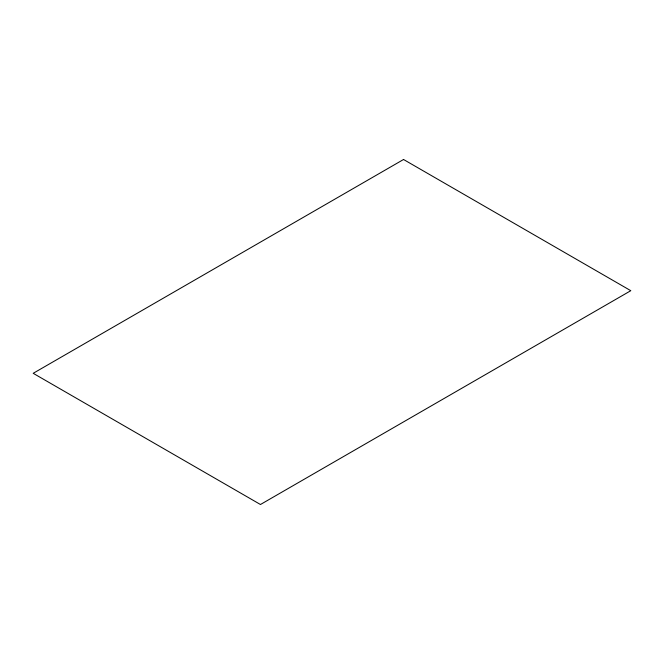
<?xml version="1.0" encoding="UTF-8"?>
<svg xmlns="http://www.w3.org/2000/svg" width="664" height="664" viewBox="0 0 664 664"><rect width="100%" height="100%" fill="white"/><g stroke="black" fill="none" stroke-linecap="round" stroke-linejoin="round"><path stroke-width="1" d="M403.546 159.493L33.2 373.309L260.454 504.507L630.8 290.691L403.546 159.493"/></g></svg>
